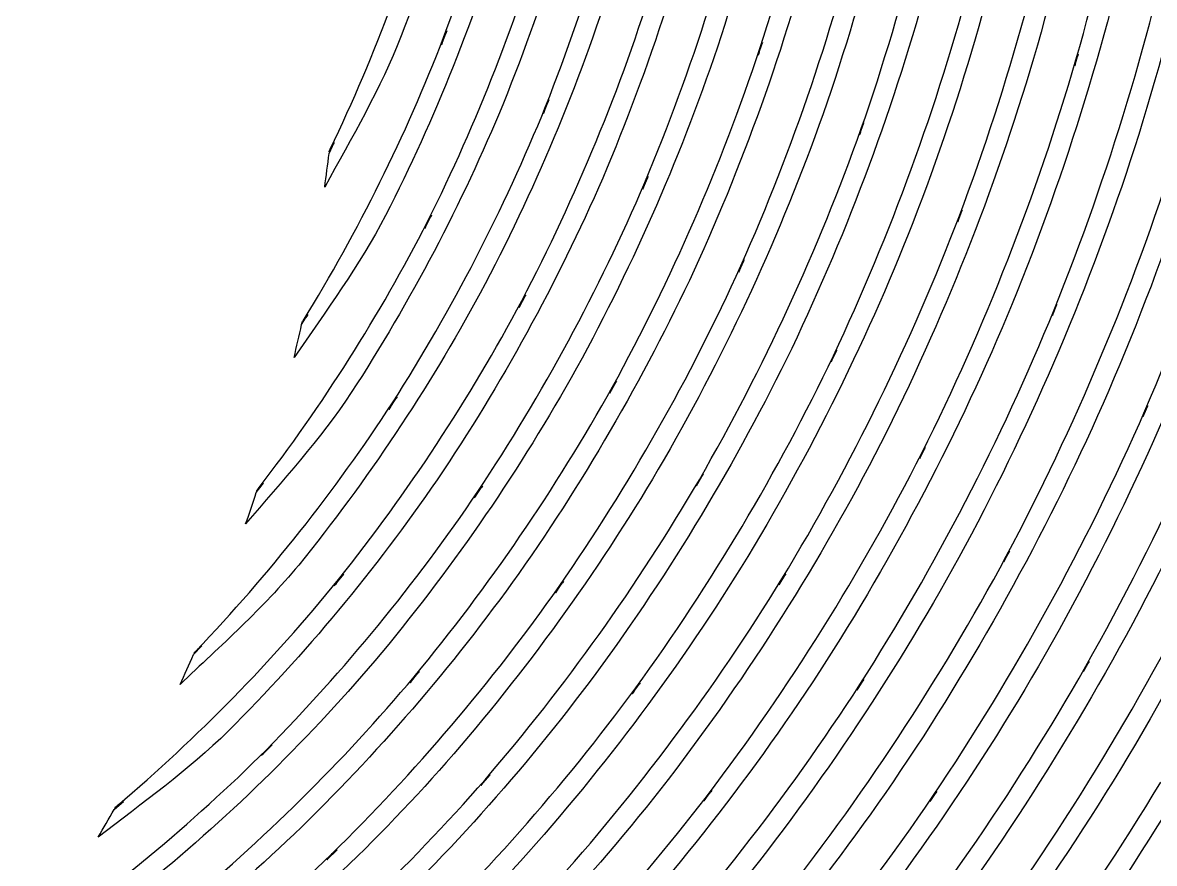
# Model space of a CAD drawing. Extents: x 1 to 151, y 102 to 252.
# Drawn here: x 105.11 to 129.41, y 158.2 to 176.26 of the extents above; entities that cross this region are included whole.
import ezdxf

# ---------------------------------------------------------------- set-up
doc = ezdxf.new("R2010")
doc.units = 0
doc.layers.add('Ebene_1', color=7, linetype='CONTINUOUS')

msp = doc.modelspace()

# ---------------------------------------------------------------- linework, layer by layer
at = {"layer": 'Ebene_1', "color": 7}
for p, q in [((114.105017, 175.78439), (114.219407, 176.085682)), ((114.148058, 175.941821), (114.148058, 175.941821)), ((120.904474, 175.557934), (120.994435, 175.832473)), ((120.936269, 175.699468), (120.936269, 175.699468)), ((127.700052, 175.33148), (127.772177, 175.580812)), ((127.724483, 175.458666), (127.724483, 175.458666)), ((116.293949, 174.309332), (116.409502, 174.597828)), ((116.338153, 174.459783), (116.338153, 174.459783)), ((123.079833, 173.84634), (123.172511, 174.108857)), ((123.113571, 173.980895), (123.113571, 173.980895)), ((111.687303, 173.450044), (111.800143, 173.681927)), ((118.422777, 172.68072), (118.539496, 172.95642)), ((118.468147, 172.824192), (118.468147, 172.824192)), ((113.745169, 171.836167), (113.890583, 172.1235)), ((125.187336, 171.980416), (125.28234, 172.232074)), ((125.223397, 172.111481), (125.223397, 172.111481)), ((113.804112, 171.987008), (113.804112, 171.987008)), ((120.483749, 170.900104), (120.601629, 171.163395)), ((120.53028, 171.037759), (120.53028, 171.037759)), ((115.767751, 170.14047), (115.912775, 170.41501)), ((115.82708, 170.284721), (115.82708, 170.284721)), ((127.21806, 169.964427), (127.315778, 170.204453)), ((111.099062, 169.770932), (111.232841, 169.98614)), ((127.255288, 170.087736), (127.255288, 170.087736)), ((122.46833, 168.970197), (122.587373, 169.221469)), ((122.516411, 169.102425), (122.516411, 169.102425)), ((117.714333, 168.297424), (117.859744, 168.560329)), ((117.774436, 168.435856), (117.774436, 168.435856)), ((112.973906, 167.946885), (113.148788, 168.217546)), ((113.047968, 168.08997), (113.047968, 168.08997)), ((129.165029, 167.799534), (129.265071, 168.029867)), ((129.204967, 167.920517), (129.204967, 167.920517)), ((124.368765, 166.894102), (124.489358, 167.134518)), ((124.418786, 167.021678), (124.418786, 167.021678)), ((119.57793, 166.311294), (119.722955, 166.560626)), ((110.12616, 166.168596), (110.282041, 166.36907)), ((114.808422, 166.048776), (114.981751, 166.307028)), ((119.638034, 166.441583), (119.638034, 166.441583)), ((114.882484, 166.185658), (114.882484, 166.185658)), ((126.178076, 164.676863), (126.299833, 164.905645)), ((126.22926, 164.798622), (126.22926, 164.798622)), ((111.800916, 164.159197), (112.002944, 164.410469)), ((111.890491, 164.295302), (111.890491, 164.295302)), ((121.350014, 164.184789), (121.495039, 164.422101)), ((121.410894, 164.309651), (121.410894, 164.309651)), ((116.5522, 164.013009), (116.723593, 164.258465)), ((116.626652, 164.144462), (116.626652, 164.144462)), ((108.777515, 162.683366), (108.958988, 162.871818)), ((113.426815, 162.080002), (113.626126, 162.318865)), ((127.88773, 162.321191), (128.011039, 162.539115)), ((127.93969, 162.436358), (127.93969, 162.436358)), ((113.515226, 162.209128), (113.515226, 162.209128)), ((118.197874, 161.84269), (118.368104, 162.076126)), ((123.023609, 161.922182), (123.168244, 162.147862)), ((118.272713, 161.968326), (118.272713, 161.968326)), ((123.086426, 162.043165), (123.086426, 162.043165)), ((110.238224, 160.514983), (110.465454, 160.744153)), ((110.342534, 160.642169), (110.342534, 160.642169)), ((114.948403, 159.873232), (115.144225, 160.099299)), ((115.036428, 159.996541), (115.036428, 159.996541)), ((119.737688, 159.542469), (119.906754, 159.763495)), ((119.811753, 159.660738), (119.811753, 159.660738)), ((124.590566, 159.527346), (124.735977, 159.742167)), ((107.072124, 159.359056), (107.277252, 159.531999)), ((124.653385, 159.641736), (124.653385, 159.641736)), ((111.638056, 158.277581), (111.86102, 158.494341)), ((111.740037, 158.397401), (111.740037, 158.397401))]:
    msp.add_line(p, q, dxfattribs=at)
for points in [[(127.724483, 175.458666), (128.591203, 178.492232), (129.183565, 181.597016), (129.49424, 184.736717)], [(128.593464, 184.613408), (128.275611, 181.5254), (127.679912, 178.472756), (126.814785, 175.491238)], [(120.936269, 175.699468), (121.790051, 178.337061), (122.403721, 181.046267), (122.768459, 183.794447)], [(121.867293, 183.670364), (121.4957, 180.973633), (120.879447, 178.316644), (120.026961, 175.731266)], [(131.070118, 183.017754), (130.657936, 179.812157), (129.958637, 176.650693), (128.981227, 173.569863)], [(115.139961, 182.728481), (114.715042, 180.423169), (114.077737, 178.1624), (113.237973, 175.973618)], [(114.148058, 175.941821), (114.989337, 178.183222), (115.623688, 180.496804), (116.041514, 182.854117)], [(124.315642, 182.31086), (123.863325, 179.49756), (123.156731, 176.731702), (122.205812, 174.045651)], [(123.113571, 173.980895), (124.067982, 176.719595), (124.773657, 179.538068), (125.220684, 182.403534)], [(117.560002, 181.603965), (117.068104, 179.184182), (116.354421, 176.815078), (115.430397, 174.525316)], [(116.338153, 174.459783), (117.266099, 176.802982), (117.978774, 179.225642), (118.465431, 181.69858)], [(126.721334, 180.785781), (126.180123, 177.859354), (125.375577, 174.988491), (124.318355, 172.206869)], [(125.223397, 172.111473), (126.285766, 174.945643), (127.091236, 177.869085), (127.629092, 180.847816)], [(119.945142, 180.314647), (119.377654, 177.782293), (118.580234, 175.307858), (117.563492, 172.920359)], [(118.468147, 172.824192), (119.490667, 175.265102), (120.289745, 177.793702), (120.853677, 180.379403)], [(111.712508, 173.538842), (112.695179, 175.585404), (113.486862, 177.717598), (114.076709, 179.909821)], [(129.076618, 179.102106), (128.4377, 176.064201), (127.526625, 173.090415), (126.354509, 170.216085)], [(127.255288, 170.087731), (128.435055, 173.015357), (129.34949, 176.042577), (129.986703, 179.133896)], [(122.288794, 178.86712), (121.63735, 176.22393), (120.746562, 173.646377), (119.628727, 171.164171)], [(120.53028, 171.037759), (121.655519, 173.572747), (122.549071, 176.203714), (123.198879, 178.900079)], [(115.500193, 178.634461), (114.836495, 176.385594), (113.966384, 174.203446), (112.90217, 172.114194)], [(113.804112, 171.987008), (114.875201, 174.128282), (115.74743, 176.362311), (116.409502, 178.663156)], [(117.788782, 177.260997), (117.046692, 174.906018), (116.089911, 172.624491), (114.931344, 170.444091)], [(115.82708, 170.284721), (116.994614, 172.517788), (117.956311, 174.85206), (118.698867, 177.260221)], [(124.581649, 177.259447), (123.838067, 174.509582), (122.846851, 171.833171), (121.620674, 169.261796)], [(122.516411, 169.102425), (123.751565, 171.726418), (124.747683, 174.455542), (125.491731, 177.258671)], [(131.372963, 177.254405), (130.628108, 174.10973), (129.601752, 171.038306), (128.307681, 168.077174)], [(129.204967, 167.920504), (130.507584, 170.933701), (131.537949, 174.057485), (132.283045, 177.254392)], [(111.131636, 169.8543), (112.322393, 171.786641), (113.332516, 173.823884), (114.148058, 175.941821)], [(113.237973, 175.973618), (112.791992, 174.841568), (112.175347, 173.791363), (111.595015, 172.722984)], [(114.148058, 175.941821), (114.128901, 175.890779), (114.12439, 175.835355), (114.105017, 175.78439)], [(114.219407, 176.085682), (114.200347, 176.035534), (114.167335, 175.991882), (114.148058, 175.941821)], [(120.026961, 175.731266), (119.19791, 173.272417), (118.146028, 170.895069), (116.88529, 168.627024)], [(117.774436, 168.435856), (119.046639, 170.756186), (120.104974, 173.187331), (120.936269, 175.699468)], [(120.936269, 175.699468), (120.921348, 175.65337), (120.919543, 175.603988), (120.904474, 175.557934)], [(120.994435, 175.832473), (120.979353, 175.786385), (120.951504, 175.745503), (120.936269, 175.699468)], [(126.814785, 175.491238), (125.970614, 172.637549), (124.870364, 169.866241), (123.52809, 167.210133)], [(124.418786, 167.021678), (125.771351, 169.729146), (126.878345, 172.55288), (127.724483, 175.458666)], [(127.724483, 175.458666), (127.712598, 175.417071), (127.712041, 175.373047), (127.700052, 175.33148)], [(127.772177, 175.580812), (127.760043, 175.538728), (127.736726, 175.500717), (127.724483, 175.458666)], [(115.430397, 174.525316), (114.535478, 172.358379), (113.442322, 170.27919), (112.165804, 168.312547)], [(116.409502, 174.597828), (116.3902, 174.549635), (116.357646, 174.507897), (116.338153, 174.459783)], [(113.047968, 168.08997), (114.337422, 170.108046), (115.438853, 172.240008), (116.338153, 174.459783)], [(116.338153, 174.459783), (116.318869, 174.411084), (116.313421, 174.357963), (116.293949, 174.309332)], [(122.205812, 174.045651), (121.281694, 171.485794), (120.127081, 169.015557), (118.756257, 166.664546)], [(119.638034, 166.441583), (121.021939, 168.844632), (122.185365, 171.367733), (123.113571, 173.980895)], [(123.113571, 173.980895), (123.098321, 173.937136), (123.09521, 173.890055), (123.079833, 173.84634)], [(123.172511, 174.108857), (123.156894, 174.064459), (123.129322, 174.025242), (123.113571, 173.980895)], [(111.712508, 173.538842), (111.703777, 173.520665), (111.697899, 173.50136), (111.691566, 173.482229)], [(111.691566, 173.482229), (111.692559, 173.491721), (111.694061, 173.501042), (111.695056, 173.510536)], [(111.695056, 173.510536), (111.700313, 173.520298), (111.707603, 173.528874), (111.712508, 173.538842)], [(111.800143, 173.681927), (111.775637, 173.631501), (111.737252, 173.589143), (111.712508, 173.538842)], [(128.981227, 173.569863), (128.028234, 170.61579), (126.811165, 167.753586), (125.345157, 165.017322)], [(126.22926, 164.798622), (127.707232, 167.585228), (128.93224, 170.498546), (129.888599, 173.504331)], [(111.595015, 172.722984), (111.625731, 172.965334), (111.661479, 173.206202), (111.687303, 173.450044)], [(117.563492, 172.920359), (116.579052, 170.655672), (115.388756, 168.486946), (114.008463, 166.439256)], [(114.882484, 166.185658), (116.27762, 168.284761), (117.477858, 170.506704), (118.468147, 172.824192)], [(118.468147, 172.824192), (118.448726, 172.777834), (118.442359, 172.727014), (118.422777, 172.68072)], [(118.539496, 172.95642), (118.519942, 172.910195), (118.487867, 172.870343), (118.468147, 172.824192)], [(112.90217, 172.114194), (112.342438, 171.039129), (111.616509, 170.066741), (110.936202, 169.064811)], [(113.890583, 172.1235), (113.866231, 172.07532), (113.82867, 172.035077), (113.804112, 171.987008)], [(124.318355, 172.206869), (123.291317, 169.549984), (122.025574, 166.99185), (120.537647, 164.562862)], [(121.410894, 164.309643), (122.913941, 166.790291), (124.190265, 169.400915), (125.223397, 172.111473)], [(125.223397, 172.111481), (125.20746, 172.068964), (125.20339, 172.022892), (125.187336, 171.980416)], [(125.28234, 172.232074), (125.266484, 172.190128), (125.239368, 172.153379), (125.223397, 172.111481)], [(110.167264, 166.248088), (111.553491, 168.045262), (112.771395, 169.965761), (113.804112, 171.987008)], [(113.804112, 171.987008), (113.779907, 171.938619), (113.769578, 171.88446), (113.745169, 171.836167)], [(131.072444, 171.494158), (130.002745, 168.444299), (128.660694, 165.49661), (127.064119, 162.686466)], [(127.93969, 162.436358), (129.550889, 165.297288), (130.902039, 168.296388), (131.977487, 171.398768)], [(119.628727, 171.164171), (118.546812, 168.804873), (117.251995, 166.549815), (115.760771, 164.425591)], [(120.601629, 171.163395), (120.581909, 171.119343), (120.550145, 171.081742), (120.53028, 171.037759)], [(116.626652, 164.144462), (118.134268, 166.319276), (119.441151, 168.626174), (120.53028, 171.037759)], [(120.53028, 171.037759), (120.510588, 170.993394), (120.503583, 170.944407), (120.483749, 170.900104)], [(114.931344, 170.444091), (113.814731, 168.382878), (112.510361, 166.429316), (111.035469, 164.607453)], [(115.912775, 170.41501), (115.888458, 170.368934), (115.851577, 170.330692), (115.82708, 170.284721)], [(111.890491, 164.295302), (113.383481, 166.167397), (114.701113, 168.171865), (115.82708, 170.284721)], [(115.82708, 170.284721), (115.802939, 170.238549), (115.792067, 170.186556), (115.767751, 170.14047)], [(126.354509, 170.216085), (125.216601, 167.465917), (123.832533, 164.824346), (122.219772, 162.322744)], [(127.315778, 170.204453), (127.299265, 170.163758), (127.271904, 170.128382), (127.255288, 170.087736)], [(111.131636, 169.8543), (111.121757, 169.838272), (111.114253, 169.820998), (111.106431, 169.80389)], [(111.112247, 169.829095), (111.119006, 169.837282), (111.125975, 169.84531), (111.131636, 169.8543)], [(111.232841, 169.98614), (111.203486, 169.939005), (111.161214, 169.901295), (111.131636, 169.8543)], [(123.086426, 162.04316), (124.714646, 164.594454), (126.109993, 167.286227), (127.255288, 170.087731)], [(127.255288, 170.087736), (127.239206, 170.047828), (127.234242, 170.004294), (127.21806, 169.964427)], [(110.936202, 169.064811), (110.99143, 169.29981), (111.048512, 169.534167), (111.099062, 169.770932)], [(111.106431, 169.80389), (111.108213, 169.812346), (111.110455, 169.820639), (111.112247, 169.829095)], [(121.620674, 169.261796), (120.433403, 166.811047), (119.025978, 164.473822), (117.415751, 162.277763)], [(122.587373, 169.221469), (122.567531, 169.179642), (122.53638, 169.144189), (122.516411, 169.102425)], [(133.079514, 169.267999), (131.885479, 166.127059), (130.412111, 163.099768), (128.677996, 160.221445)], [(118.272713, 161.968326), (119.900024, 164.213372), (121.320495, 166.60091), (122.516411, 169.102425)], [(122.516411, 169.102425), (122.496396, 169.059901), (122.488472, 169.012665), (122.46833, 168.970197)], [(116.88529, 168.627024), (115.669517, 166.477448), (114.259192, 164.444565), (112.672613, 162.5523)], [(113.515226, 162.209128), (115.121703, 164.150667), (116.547262, 166.234658), (117.774436, 168.435856)], [(117.774436, 168.435856), (117.750198, 168.391654), (117.738723, 168.341547), (117.714333, 168.297424)], [(117.859744, 168.560329), (117.835356, 168.516206), (117.798982, 168.479887), (117.774436, 168.435856)], [(112.165804, 168.312547), (111.498397, 167.30422), (110.679915, 166.412524), (109.896991, 165.492333)], [(113.148788, 168.217546), (113.119353, 168.171883), (113.077605, 168.135496), (113.047968, 168.08997)], [(108.831802, 162.763244), (110.398335, 164.405403), (111.809843, 166.187941), (113.047968, 168.08997)], [(113.047968, 168.08997), (113.018991, 168.044618), (113.003074, 167.992121), (112.973906, 167.946885)], [(128.307681, 168.077174), (127.050992, 165.238776), (125.541357, 162.519362), (123.7972, 159.951561)], [(124.653385, 159.641723), (126.415429, 162.259754), (127.939102, 165.030036), (129.204967, 167.920504)], [(129.204967, 167.920517), (129.188083, 167.881457), (129.182005, 167.838559), (129.165029, 167.799534)], [(129.265071, 168.029867), (129.248444, 167.99165), (129.221689, 167.958694), (129.204967, 167.920517)], [(123.52809, 167.210133), (122.228872, 164.675017), (120.702538, 162.263366), (118.968751, 160.003134)], [(119.811753, 159.660738), (121.565828, 161.970769), (123.108118, 164.434098), (124.418786, 167.021678)], [(124.418786, 167.021678), (124.398333, 166.980734), (124.389332, 166.934993), (124.368765, 166.894102)], [(124.489358, 167.134518), (124.469379, 167.094801), (124.438875, 167.061336), (124.418786, 167.021678)], [(118.756257, 166.664546), (117.434163, 164.431537), (115.910876, 162.324383), (114.205835, 160.367632)], [(119.722955, 166.560626), (119.698442, 166.518371), (119.662684, 166.48375), (119.638034, 166.441583)], [(114.008463, 166.439256), (112.682309, 164.50575), (111.181081, 162.698845), (109.523573, 161.040792)], [(110.167264, 166.248088), (110.155456, 166.232779), (110.14604, 166.215878), (110.136243, 166.199228)], [(110.136243, 166.199228), (110.138995, 166.207674), (110.142029, 166.215987), (110.144773, 166.224433)], [(110.144773, 166.224433), (110.151839, 166.232711), (110.160521, 166.239517), (110.167264, 166.248088)], [(110.282041, 166.36907), (110.247802, 166.325108), (110.201712, 166.291877), (110.167264, 166.248088)], [(114.981751, 166.307028), (114.952596, 166.263511), (114.911813, 166.229053), (114.882484, 166.185658)], [(115.036428, 159.996541), (116.76251, 162.001279), (118.303016, 164.157874), (119.638034, 166.441583)], [(119.638034, 166.441583), (119.614114, 166.400048), (119.60198, 166.352754), (119.57793, 166.311294)], [(109.896991, 165.492333), (109.975416, 165.716819), (110.052129, 165.942086), (110.12616, 166.168596)], [(110.342534, 160.642169), (112.022271, 162.347387), (113.542259, 164.202531), (114.882484, 166.185658)], [(114.882484, 166.185658), (114.853708, 166.142357), (114.837366, 166.09197), (114.808422, 166.048776)], [(130.170889, 165.795565), (128.78872, 162.874768), (127.146633, 160.084616), (125.265665, 157.457071)], [(126.108667, 157.114674), (128.009688, 159.79134), (129.666875, 162.632655), (131.060422, 165.605173)], [(125.345157, 165.017322), (123.926083, 162.401533), (122.27399, 159.91989), (120.40891, 157.600929)], [(121.239501, 157.229838), (123.126685, 159.597909), (124.796699, 162.130799), (126.22926, 164.798622)], [(126.22926, 164.798622), (126.208588, 164.759648), (126.198847, 164.715788), (126.178076, 164.676863)], [(126.299833, 164.905645), (126.27967, 164.867866), (126.249519, 164.836348), (126.22926, 164.798622)], [(111.035469, 164.607453), (110.267509, 163.6759), (109.361271, 162.876369), (108.488242, 162.043941)], [(120.537647, 164.562862), (119.101142, 162.250593), (117.457604, 160.073877), (115.627382, 158.058881)], [(107.139984, 159.437772), (108.869675, 160.907423), (110.460154, 162.532835), (111.890491, 164.295302)], [(115.760771, 164.425591), (114.327202, 162.415274), (112.712083, 160.54127), (110.936588, 158.825492)], [(111.890491, 164.295302), (111.85655, 164.252745), (111.835038, 164.20162), (111.800916, 164.159197)], [(112.002944, 164.410469), (111.969237, 164.368563), (111.924376, 164.337058), (111.890491, 164.295302)], [(116.444013, 157.658311), (118.297236, 159.720984), (119.959588, 161.946924), (121.410894, 164.309643)], [(121.410894, 164.309651), (121.386849, 164.269968), (121.374176, 164.224407), (121.350014, 164.184789)], [(121.495039, 164.422101), (121.470605, 164.382049), (121.43545, 164.349625), (121.410894, 164.309651)], [(111.740037, 158.397401), (113.540469, 160.160519), (115.17643, 162.083589), (116.626652, 164.144462)], [(116.626652, 164.144462), (116.597901, 164.102994), (116.581096, 164.054388), (116.5522, 164.013009)], [(116.723593, 164.258465), (116.694969, 164.217475), (116.65542, 164.185344), (116.626652, 164.144462)], [(131.933669, 163.370871), (130.417966, 160.372301), (128.63649, 157.515703), (126.61121, 154.835003)], [(127.444127, 154.466628), (129.490511, 157.195701), (131.288599, 160.101887), (132.816999, 163.151398)], [(108.958988, 162.871818), (108.920233, 162.831572), (108.870747, 162.803297), (108.831802, 162.763244)], [(108.488242, 162.043941), (108.588047, 162.255193), (108.681765, 162.469858), (108.777515, 162.683366)], [(108.831802, 162.763244), (108.816076, 162.74676), (108.802903, 162.728171), (108.789534, 162.709734)], [(108.789534, 162.709734), (108.793765, 162.719188), (108.798108, 162.72858), (108.80233, 162.738039)], [(108.80233, 162.738039), (108.812166, 162.746427), (108.82277, 162.753956), (108.831802, 162.763244)], [(127.064119, 162.686466), (125.517662, 159.995057), (123.732428, 157.448666), (121.729638, 155.076968)], [(112.672613, 162.5523), (111.15185, 160.767897), (109.469633, 159.128525), (107.647956, 157.652892)], [(113.626126, 162.318865), (113.592748, 162.278835), (113.54876, 162.24902), (113.515226, 162.209128)], [(122.219772, 162.322744), (120.662687, 159.937492), (118.892843, 157.6987), (116.93221, 155.632248)], [(122.547432, 154.677958), (124.573753, 157.097393), (126.37854, 159.693717), (127.93969, 162.436358)], [(127.93969, 162.436358), (127.918983, 162.399586), (127.908526, 162.357917), (127.88773, 162.321191)], [(128.011039, 162.539115), (127.990454, 162.502751), (127.960362, 162.472674), (127.93969, 162.436358)], [(108.41922, 157.169348), (110.268657, 158.690036), (111.974699, 160.376534), (113.515226, 162.209128)], [(117.415751, 162.277763), (115.867313, 160.19568), (114.132701, 158.259603), (112.232887, 156.492309)], [(113.515226, 162.209128), (113.481901, 162.168854), (113.460295, 162.120154), (113.426815, 162.080002)], [(118.368104, 162.076126), (118.33976, 162.037282), (118.301184, 162.007073), (118.272713, 161.968326)], [(123.168244, 162.147862), (123.144264, 162.110512), (123.110509, 162.080445), (123.086426, 162.043165)], [(113.021213, 156.037463), (114.94778, 157.851468), (116.705932, 159.835977), (118.272713, 161.968326)], [(117.734882, 155.203762), (119.721227, 157.317957), (121.512467, 159.606614), (123.086426, 162.04316)], [(118.272713, 161.968326), (118.244043, 161.928775), (118.226671, 161.882152), (118.197874, 161.84269)], [(123.086426, 162.043165), (123.061929, 162.004779), (123.048211, 161.960504), (123.023609, 161.922182)], [(109.523573, 161.040792), (108.664334, 160.196441), (107.68037, 159.499102), (106.728565, 158.762286)], [(105.10887, 156.306184), (106.983428, 157.587489), (108.735538, 159.038228), (110.342534, 160.642169)], [(110.342534, 160.642169), (110.303973, 160.603025), (110.276953, 160.553969), (110.238224, 160.514983)], [(110.465454, 160.744153), (110.427855, 160.706292), (110.380298, 160.679862), (110.342534, 160.642169)], [(133.592529, 160.813562), (131.936141, 157.742204), (130.00825, 154.825673), (127.83228, 152.097771)], [(128.65124, 151.700311), (130.849965, 154.475407), (132.796406, 157.441184), (134.467326, 160.562677)], [(114.205835, 160.367632), (112.56907, 158.517164), (110.766318, 156.82136), (108.820169, 155.299934)], [(128.677996, 160.221445), (126.998215, 157.461546), (125.073827, 154.858474), (122.928992, 152.442493)], [(109.577086, 154.792738), (111.551567, 156.357803), (113.379177, 158.099036), (115.036428, 159.996541)], [(118.968751, 160.003134), (117.298717, 157.853677), (115.436608, 155.86101), (113.405876, 154.048229)], [(115.036428, 159.996541), (115.003406, 159.958189), (114.981563, 159.911472), (114.948403, 159.873232)], [(115.144225, 160.099299), (115.111636, 160.06171), (115.069152, 160.03401), (115.036428, 159.996541)], [(123.7972, 159.951561), (122.112473, 157.498903), (120.209696, 155.203388), (118.112566, 153.092387)], [(123.730504, 152.012852), (125.901686, 154.47671), (127.847227, 157.129726), (129.544263, 159.941478)], [(114.176366, 153.564686), (116.235121, 155.422391), (118.121638, 157.462492), (119.811753, 159.660738)], [(119.811753, 159.660738), (119.783565, 159.623615), (119.765986, 159.57951), (119.737688, 159.542469)], [(119.906754, 159.763495), (119.878375, 159.726349), (119.840242, 159.697795), (119.811753, 159.660738)], [(124.735977, 159.742167), (124.71164, 159.706195), (124.677816, 159.677645), (124.653385, 159.641736)], [(107.139984, 159.437772), (107.119808, 159.420631), (107.10213, 159.400937), (107.084533, 159.381158)], [(107.084533, 159.381158), (107.090464, 159.391373), (107.096449, 159.40157), (107.102369, 159.411793)], [(107.102369, 159.411793), (107.114636, 159.420827), (107.128252, 159.427995), (107.139984, 159.437772)], [(107.277252, 159.531999), (107.234692, 159.496175), (107.182711, 159.473388), (107.139984, 159.437772)], [(118.900892, 152.637139), (121.024841, 154.794825), (122.950428, 157.138762), (124.653385, 159.641723)], [(124.653385, 159.641736), (124.629045, 159.605573), (124.614997, 159.563453), (124.590566, 159.527346)], [(106.728565, 158.762286), (106.847639, 158.958191), (106.956747, 159.160697), (107.072124, 159.359056)], [(110.936588, 158.825492), (109.237226, 157.2099), (107.39279, 155.754691), (105.42645, 154.477484)], [(111.86102, 158.494341), (111.823876, 158.458244), (111.777323, 158.433345), (111.740037, 158.397401)], [(106.145754, 153.917941), (108.143894, 155.236942), (110.016467, 156.735774), (111.740037, 158.397401)], [(111.740037, 158.397401), (111.702486, 158.360624), (111.675751, 158.314215), (111.638056, 158.277581)]]:
    msp.add_open_spline(points, degree=3, dxfattribs=at)

doc.saveas('drawing.dxf')
